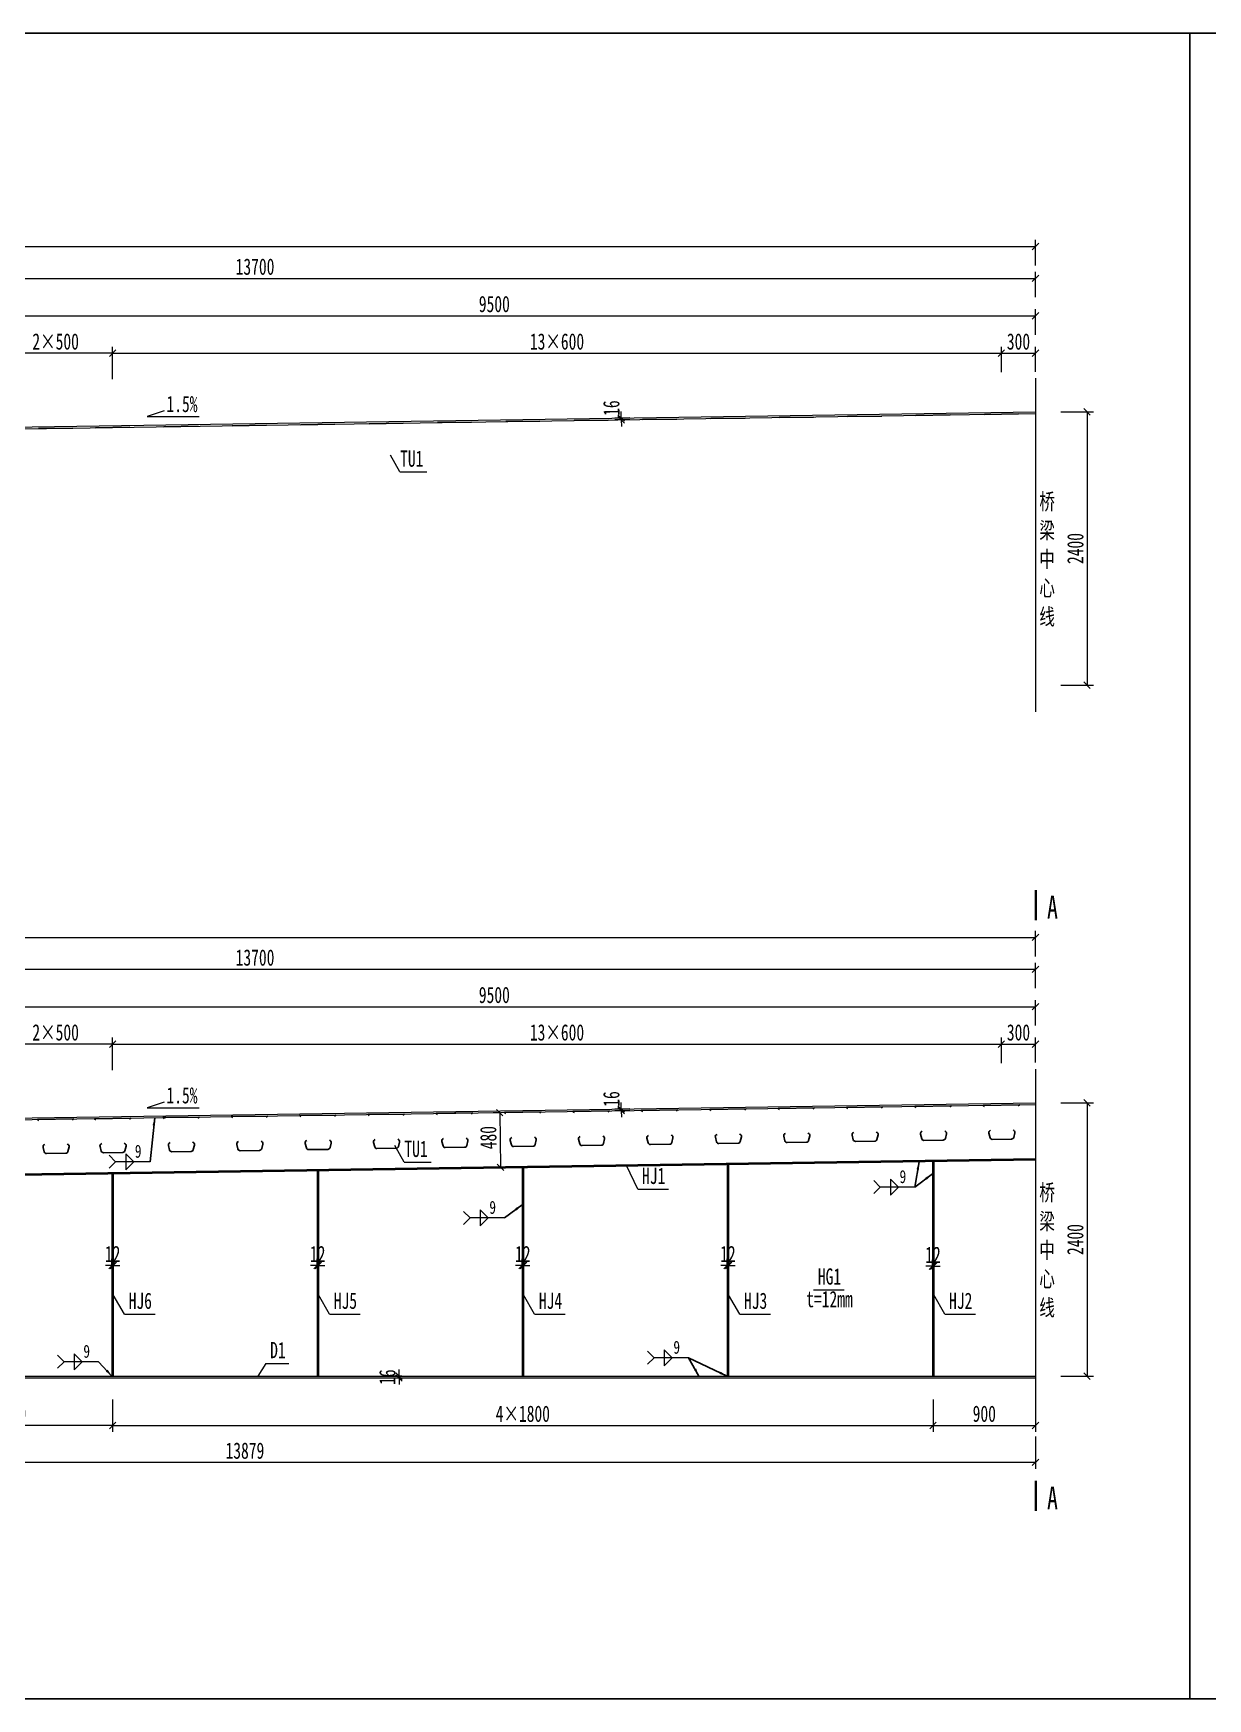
# Model space of a CAD drawing. Header units: millimetres. Extents: x 44597 to 300567, y -113054 to 73044.
# Drawn here: x 81417 to 91724, y -50931 to -36314 of the extents above; entities that cross this region are included whole.
import ezdxf
from ezdxf.enums import TextEntityAlignment as Align

# ---------------------------------------------------------------- set-up
doc = ezdxf.new("R2010")
doc.units = ezdxf.units.MM
doc.linetypes.add('CENTER2', pattern=[28.575, 19.05, -3.175, 3.175, -3.175])
doc.layers.get('Defpoints').update_dxf_attribs({"color": 8})
for name, color, linetype, lineweight in [('Dim', 4, 'Continuous', 15), ('中心线', 2, 'CENTER2', 15), ('文字', 7, 'Continuous', 15), ('粗线', 3, 'Continuous', 35), ('细实线', 4, 'Continuous', 15), ('钢板粗线', 1, 'Continuous', 25), ('钢板细线', 6, 'Continuous', 15)]:
    doc.layers.add(name, color=color, linetype=linetype, lineweight=lineweight)
doc.layers.add('Text', color=4, linetype='Continuous')
doc.styles.add('111', font='', dxfattribs={"width": 0.7})
doc.styles.add('BM_Dim', font='', dxfattribs={"width": 0.85})
doc.styles.add('SMEDI', font='', dxfattribs={"width": 0.75})
doc.styles.get("Standard").update_dxf_attribs({"font": ''})
doc.styles.get('111').set_extended_font_data('仿宋_GB2312')
doc.styles.get('BM_Dim').set_extended_font_data('仿宋_GB2312')
doc.styles.get('SMEDI').set_extended_font_data('仿宋_GB2312')
doc.styles.get('Standard').set_extended_font_data('仿宋_GB2312')
doc.dimstyles.new('200', dxfattribs={"dimscale": 0, "dimtxt": 2.5, "dimasz": 1, "dimexe": 1, "dimexo": 1, "dimgap": 0.6, "dimtad": 1, "dimdec": 0, "dimdsep": 46, "dimtxsty": '111', "dimblk": 'OBLIQUE', "dimcen": 0, "dimclrd": 4, "dimclre": 4, "dimclrt": 4, "dimadec": 1, "dimazin": 2, "dimtfac": 1, "dimtdec": 0, "dimtix": 1, "dimtmove": 2, "dimatfit": 3, "dimfxl": 4, "dimfxlon": 1, "dimtolj": 1, "dimlwd": -1, "dimlwe": -1, "dimarcsym": 0})
doc.dimstyles.new('MSteel_1.0_1.0', dxfattribs={"dimtxt": 3, "dimasz": 1.2, "dimexe": 1, "dimexo": 1, "dimgap": 1, "dimtad": 3, "dimtoh": 1, "dimdec": 0, "dimzin": 0, "dimdsep": 46, "dimtxsty": 'Standard', "dimblk": 'ARCHTICK', "dimcen": 0.09, "dimclrd": 3, "dimclre": 3, "dimadec": 0, "dimazin": 0, "dimtfac": 1, "dimtdec": 4, "dimtofl": 0, "dimtmove": 0, "dimatfit": 3, "dimfxl": 1, "dimtolj": 1, "dimtzin": 0, "dimarcsym": 0})

# ---------------------------------------------------------------- blocks, each defined once
blk = doc.blocks.new('U型肋1')
at = {"layer": 'Defpoints'}
blk.add_line((-160, 0), (160, 0), dxfattribs=at)
at = {"layer": '钢板粗线', "color": 6}
for p, q in [((148, -10), (160, 0)), ((-148, -10), (-160, 0))]:
    blk.add_line(p, q, dxfattribs=at)
blk.add_lwpolyline([(-99, -220, 0.414266), (-114, -245), (-104, -285, 0.348876), (-85, -300), (85, -300, 0.348876), (104, -285), (114, -245, 0.414091), (99, -220, 0.414091)], format="xyb", dxfattribs=at)
blk = doc.blocks.new('_Oblique')
at = {"color": 0, "linetype": 'ByBlock', "lineweight": -2}
blk.add_line((-0.5, -0.5), (0.5, 0.5), dxfattribs=at)
blk = doc.blocks.new('*D218')
at = {"layer": 'Defpoints', "color": 0, "transparency": 16777216}
for p in [(90213, -39636), (90213, -42036), (90665, -42036)]:
    blk.add_point(p, dxfattribs=at)
at = {"layer": '细实线', "color": 4, "transparency": 16777216}
for p, q in [((90436, -39636), (90722, -39636)), ((90665, -39636), (90665, -42036)), ((90436, -42036), (90722, -42036))]:
    blk.add_line(p, q, dxfattribs=at)
at = {"layer": '细实线', "color": 4, "transparency": 16777216, "xscale": 57.14285714285715, "yscale": 57.14285714285715, "zscale": 57.14285714285715}
for p, rotation in [((90665, -39636), 90), ((90665, -42036), 270)]:
    blk.add_blockref('_Oblique', p, dxfattribs=dict(at, rotation=rotation))
at = {"layer": '细实线', "color": 4, "transparency": 16777216, "insert": (90563, -40836), "char_height": 142.9, "attachment_point": 5, "rotation": 90, "style": '111'}
blk.add_mtext('\\A1;2400', dxfattribs=at)
blk = doc.blocks.new('U型肋2')
at = {"layer": 'Defpoints'}
blk.add_line((89517, -40635), (89817, -40635), dxfattribs=at)
blk = doc.blocks.new('*D219')
at = {"layer": 'Defpoints', "color": 0, "transparency": 16777216}
for p in [(90213, -44858), (90213, -45081), (80713, -45843)]:
    blk.add_point(p, dxfattribs=at)
at = {"layer": '细实线', "color": 4, "transparency": 16777216}
for p, q in [((80713, -45086), (80713, -44801)), ((80713, -44858), (90213, -44858)), ((90213, -45024), (90213, -44801))]:
    blk.add_line(p, q, dxfattribs=at)
at = {"layer": '细实线', "color": 4, "transparency": 16777216, "xscale": 57.14285714285715, "yscale": 57.14285714285715, "zscale": 57.14285714285715, "rotation": 180}
blk.add_blockref('_Oblique', (80713, -44858), dxfattribs=at)
at = {"layer": '细实线', "color": 4, "transparency": 16777216, "xscale": 57.14285714285715, "yscale": 57.14285714285715, "zscale": 57.14285714285715}
blk.add_blockref('_Oblique', (90213, -44858), dxfattribs=at)
at = {"layer": '细实线', "color": 4, "transparency": 16777216, "insert": (85463, -44755), "char_height": 142.9, "attachment_point": 5, "style": '111'}
blk.add_mtext('\\A1;9500', dxfattribs=at)
blk = doc.blocks.new('*D221')
at = {"layer": 'Defpoints', "color": 0, "transparency": 16777216}
for p in [(89913, -45186), (89913, -45410), (82113, -45838)]:
    blk.add_point(p, dxfattribs=at)
at = {"layer": '细实线', "color": 4, "transparency": 16777216}
for p, q in [((82113, -45415), (82113, -45129)), ((89913, -45353), (89913, -45129)), ((82113, -45186), (89913, -45186))]:
    blk.add_line(p, q, dxfattribs=at)
at = {"layer": '细实线', "color": 4, "transparency": 16777216, "xscale": 57.14285714285715, "yscale": 57.14285714285715, "zscale": 57.14285714285715, "rotation": 180}
blk.add_blockref('_Oblique', (82113, -45186), dxfattribs=at)
at = {"layer": '细实线', "color": 4, "transparency": 16777216, "xscale": 57.14285714285715, "yscale": 57.14285714285715, "zscale": 57.14285714285715}
blk.add_blockref('_Oblique', (89913, -45186), dxfattribs=at)
at = {"layer": '细实线', "color": 4, "transparency": 16777216, "insert": (86013, -45084), "char_height": 142.9, "attachment_point": 5, "style": '111'}
blk.add_mtext('\\A1;13×600', dxfattribs=at)
blk = doc.blocks.new('*D223')
at = {"layer": 'Defpoints', "color": 0, "transparency": 16777216}
for p in [(90213, -45186), (89913, -45410), (90213, -45406)]:
    blk.add_point(p, dxfattribs=at)
at = {"layer": '细实线', "color": 4, "transparency": 16777216}
for p, q in [((89913, -45353), (89913, -45129)), ((90213, -45348), (90213, -45129)), ((89913, -45186), (90213, -45186))]:
    blk.add_line(p, q, dxfattribs=at)
at = {"layer": '细实线', "color": 4, "transparency": 16777216, "xscale": 57.14285714285715, "yscale": 57.14285714285715, "zscale": 57.14285714285715, "rotation": 180}
blk.add_blockref('_Oblique', (89913, -45186), dxfattribs=at)
at = {"layer": '细实线', "color": 4, "transparency": 16777216, "xscale": 57.14285714285715, "yscale": 57.14285714285715, "zscale": 57.14285714285715}
blk.add_blockref('_Oblique', (90213, -45186), dxfattribs=at)
at = {"layer": '细实线', "color": 4, "transparency": 16777216, "insert": (90063, -45084), "char_height": 142.9, "attachment_point": 5, "style": '111'}
blk.add_mtext('\\A1;300', dxfattribs=at)
blk = doc.blocks.new('*D226')
at = {"layer": 'Defpoints', "color": 0, "transparency": 16777216}
for p in [(81113, -45186), (81113, -45515), (82113, -45500)]:
    blk.add_point(p, dxfattribs=at)
at = {"layer": '细实线', "color": 4, "transparency": 16777216}
for p, q in [((81113, -45415), (81113, -45129)), ((82113, -45415), (82113, -45129)), ((82113, -45186), (81113, -45186))]:
    blk.add_line(p, q, dxfattribs=at)
at = {"layer": '细实线', "color": 4, "transparency": 16777216, "xscale": 57.14285714285715, "yscale": 57.14285714285715, "zscale": 57.14285714285715, "rotation": 180}
blk.add_blockref('_Oblique', (81113, -45186), dxfattribs=at)
at = {"layer": '细实线', "color": 4, "transparency": 16777216, "xscale": 57.14285714285715, "yscale": 57.14285714285715, "zscale": 57.14285714285715}
blk.add_blockref('_Oblique', (82113, -45186), dxfattribs=at)
at = {"layer": '细实线', "color": 4, "transparency": 16777216, "insert": (81613, -45084), "char_height": 142.9, "attachment_point": 5, "style": '111'}
blk.add_mtext('\\A1;2×500', dxfattribs=at)
blk = doc.blocks.new('*D228')
at = {"layer": 'Defpoints', "color": 0, "transparency": 16777216}
for p in [(90213, -44529), (90213, -44753), (76513, -45577)]:
    blk.add_point(p, dxfattribs=at)
at = {"layer": '细实线', "color": 4, "transparency": 16777216}
for p, q in [((76513, -44758), (76513, -44472)), ((76513, -44529), (90213, -44529)), ((90213, -44696), (90213, -44472))]:
    blk.add_line(p, q, dxfattribs=at)
at = {"layer": '细实线', "color": 4, "transparency": 16777216, "xscale": 57.14285714285715, "yscale": 57.14285714285715, "zscale": 57.14285714285715, "rotation": 180}
blk.add_blockref('_Oblique', (76513, -44529), dxfattribs=at)
at = {"layer": '细实线', "color": 4, "transparency": 16777216, "xscale": 57.14285714285715, "yscale": 57.14285714285715, "zscale": 57.14285714285715}
blk.add_blockref('_Oblique', (90213, -44529), dxfattribs=at)
at = {"layer": '细实线', "color": 4, "transparency": 16777216, "insert": (83363, -44427), "char_height": 142.9, "attachment_point": 5, "style": '111'}
blk.add_mtext('\\A1;13700', dxfattribs=at)
blk = doc.blocks.new('*D231')
at = {"layer": 'Defpoints', "color": 0, "transparency": 16777216}
for p in [(90213, -44249), (70213, -44581), (90213, -44473)]:
    blk.add_point(p, dxfattribs=at)
at = {"layer": '细实线', "color": 4, "transparency": 16777216}
for p, q in [((70213, -44478), (70213, -44192)), ((70213, -44249), (90213, -44249)), ((90213, -44416), (90213, -44192))]:
    blk.add_line(p, q, dxfattribs=at)
at = {"layer": '细实线', "color": 4, "transparency": 16777216, "xscale": 57.14285714285715, "yscale": 57.14285714285715, "zscale": 57.14285714285715, "rotation": 180}
blk.add_blockref('_Oblique', (70213, -44249), dxfattribs=at)
at = {"layer": '细实线', "color": 4, "transparency": 16777216, "xscale": 57.14285714285715, "yscale": 57.14285714285715, "zscale": 57.14285714285715}
blk.add_blockref('_Oblique', (90213, -44249), dxfattribs=at)
at = {"layer": '细实线', "color": 4, "transparency": 16777216, "insert": (80213, -44133), "char_height": 142.86, "attachment_point": 5, "style": '111'}
blk.add_mtext('\\A1;40000/2', dxfattribs=at)
blk = doc.blocks.new('*D232')
at = {"layer": 'Defpoints', "color": 0, "transparency": 16777216}
for p in [(90213, -45701), (90213, -48101), (90665, -48101)]:
    blk.add_point(p, dxfattribs=at)
at = {"layer": '细实线', "color": 4, "transparency": 16777216}
for p, q in [((90436, -45701), (90722, -45701)), ((90665, -45701), (90665, -48101)), ((90436, -48101), (90722, -48101))]:
    blk.add_line(p, q, dxfattribs=at)
at = {"layer": '细实线', "color": 4, "transparency": 16777216, "xscale": 57.14285714285715, "yscale": 57.14285714285715, "zscale": 57.14285714285715}
for p, rotation in [((90665, -45701), 90), ((90665, -48101), 270)]:
    blk.add_blockref('_Oblique', p, dxfattribs=dict(at, rotation=rotation))
at = {"layer": '细实线', "color": 4, "transparency": 16777216, "insert": (90562, -46901), "char_height": 142.9, "attachment_point": 5, "rotation": 90, "style": '111'}
blk.add_mtext('\\A1;2400', dxfattribs=at)
blk = doc.blocks.new('*D238')
at = {"layer": 'Defpoints', "color": 0, "transparency": 16777216}
for p in [(90213, -38794), (90213, -39017), (80713, -39779)]:
    blk.add_point(p, dxfattribs=at)
at = {"layer": '细实线', "color": 4, "transparency": 16777216}
for p, q in [((80713, -39022), (80713, -38736)), ((80713, -38794), (90213, -38794)), ((90213, -38960), (90213, -38736))]:
    blk.add_line(p, q, dxfattribs=at)
at = {"layer": '细实线', "color": 4, "transparency": 16777216, "xscale": 57.14285714285715, "yscale": 57.14285714285715, "zscale": 57.14285714285715, "rotation": 180}
blk.add_blockref('_Oblique', (80713, -38794), dxfattribs=at)
at = {"layer": '细实线', "color": 4, "transparency": 16777216, "xscale": 57.14285714285715, "yscale": 57.14285714285715, "zscale": 57.14285714285715}
blk.add_blockref('_Oblique', (90213, -38794), dxfattribs=at)
at = {"layer": '细实线', "color": 4, "transparency": 16777216, "insert": (85463, -38691), "char_height": 142.9, "attachment_point": 5, "style": '111'}
blk.add_mtext('\\A1;9500', dxfattribs=at)
blk = doc.blocks.new('*D240')
at = {"layer": 'Defpoints', "color": 0, "transparency": 16777216}
for p in [(89913, -39122), (89913, -39346), (82113, -39774)]:
    blk.add_point(p, dxfattribs=at)
at = {"layer": '细实线', "color": 4, "transparency": 16777216}
for p, q in [((82113, -39351), (82113, -39065)), ((82113, -39122), (89913, -39122)), ((89913, -39289), (89913, -39065))]:
    blk.add_line(p, q, dxfattribs=at)
at = {"layer": '细实线', "color": 4, "transparency": 16777216, "xscale": 57.14285714285715, "yscale": 57.14285714285715, "zscale": 57.14285714285715, "rotation": 180}
blk.add_blockref('_Oblique', (82113, -39122), dxfattribs=at)
at = {"layer": '细实线', "color": 4, "transparency": 16777216, "xscale": 57.14285714285715, "yscale": 57.14285714285715, "zscale": 57.14285714285715}
blk.add_blockref('_Oblique', (89913, -39122), dxfattribs=at)
at = {"layer": '细实线', "color": 4, "transparency": 16777216, "insert": (86013, -39020), "char_height": 142.9, "attachment_point": 5, "style": '111'}
blk.add_mtext('\\A1;13×600', dxfattribs=at)
blk = doc.blocks.new('*D242')
at = {"layer": 'Defpoints', "color": 0, "transparency": 16777216}
for p in [(90213, -39122), (89913, -39346), (90213, -39341)]:
    blk.add_point(p, dxfattribs=at)
at = {"layer": '细实线', "color": 4, "transparency": 16777216}
for p, q in [((89913, -39289), (89913, -39065)), ((89913, -39122), (90213, -39122)), ((90213, -39284), (90213, -39065))]:
    blk.add_line(p, q, dxfattribs=at)
at = {"layer": '细实线', "color": 4, "transparency": 16777216, "xscale": 57.14285714285715, "yscale": 57.14285714285715, "zscale": 57.14285714285715, "rotation": 180}
blk.add_blockref('_Oblique', (89913, -39122), dxfattribs=at)
at = {"layer": '细实线', "color": 4, "transparency": 16777216, "xscale": 57.14285714285715, "yscale": 57.14285714285715, "zscale": 57.14285714285715}
blk.add_blockref('_Oblique', (90213, -39122), dxfattribs=at)
at = {"layer": '细实线', "color": 4, "transparency": 16777216, "insert": (90063, -39020), "char_height": 142.9, "attachment_point": 5, "style": '111'}
blk.add_mtext('\\A1;300', dxfattribs=at)
blk = doc.blocks.new('*D248')
at = {"layer": 'Defpoints', "color": 0, "transparency": 16777216}
for p in [(81113, -39122), (81113, -39451), (82113, -39436)]:
    blk.add_point(p, dxfattribs=at)
at = {"layer": '细实线', "color": 4, "transparency": 16777216}
for p, q in [((81113, -39351), (81113, -39065)), ((82113, -39122), (81113, -39122)), ((82113, -39351), (82113, -39065))]:
    blk.add_line(p, q, dxfattribs=at)
at = {"layer": '细实线', "color": 4, "transparency": 16777216, "xscale": 57.14285714285715, "yscale": 57.14285714285715, "zscale": 57.14285714285715, "rotation": 180}
blk.add_blockref('_Oblique', (81113, -39122), dxfattribs=at)
at = {"layer": '细实线', "color": 4, "transparency": 16777216, "xscale": 57.14285714285715, "yscale": 57.14285714285715, "zscale": 57.14285714285715}
blk.add_blockref('_Oblique', (82113, -39122), dxfattribs=at)
at = {"layer": '细实线', "color": 4, "transparency": 16777216, "insert": (81613, -39020), "char_height": 142.9, "attachment_point": 5, "style": '111'}
blk.add_mtext('\\A1;2×500', dxfattribs=at)
blk = doc.blocks.new('*D234')
at = {"layer": 'Defpoints', "color": 0, "transparency": 16777216}
for p in [(90213, -38465), (90213, -38689), (76513, -39513)]:
    blk.add_point(p, dxfattribs=at)
at = {"layer": '细实线', "color": 4, "transparency": 16777216}
for p, q in [((76513, -38693), (76513, -38408)), ((90213, -38631), (90213, -38408)), ((76513, -38465), (90213, -38465))]:
    blk.add_line(p, q, dxfattribs=at)
at = {"layer": '细实线', "color": 4, "transparency": 16777216, "xscale": 57.14285714285715, "yscale": 57.14285714285715, "zscale": 57.14285714285715, "rotation": 180}
blk.add_blockref('_Oblique', (76513, -38465), dxfattribs=at)
at = {"layer": '细实线', "color": 4, "transparency": 16777216, "xscale": 57.14285714285715, "yscale": 57.14285714285715, "zscale": 57.14285714285715}
blk.add_blockref('_Oblique', (90213, -38465), dxfattribs=at)
at = {"layer": '细实线', "color": 4, "transparency": 16777216, "insert": (83363, -38363), "char_height": 142.9, "attachment_point": 5, "style": '111'}
blk.add_mtext('\\A1;13700', dxfattribs=at)
blk = doc.blocks.new('*D237')
at = {"layer": 'Defpoints', "color": 0, "transparency": 16777216}
for p in [(90213, -38185), (90213, -38409), (70213, -38517)]:
    blk.add_point(p, dxfattribs=at)
at = {"layer": '细实线', "color": 4, "transparency": 16777216}
for p, q in [((70213, -38414), (70213, -38128)), ((90213, -38352), (90213, -38128)), ((70213, -38185), (90213, -38185))]:
    blk.add_line(p, q, dxfattribs=at)
at = {"layer": '细实线', "color": 4, "transparency": 16777216, "xscale": 57.14285714285715, "yscale": 57.14285714285715, "zscale": 57.14285714285715, "rotation": 180}
blk.add_blockref('_Oblique', (70213, -38185), dxfattribs=at)
at = {"layer": '细实线', "color": 4, "transparency": 16777216, "xscale": 57.14285714285715, "yscale": 57.14285714285715, "zscale": 57.14285714285715}
blk.add_blockref('_Oblique', (90213, -38185), dxfattribs=at)
at = {"layer": '细实线', "color": 4, "transparency": 16777216, "insert": (80213, -38069), "char_height": 142.86, "attachment_point": 5, "style": '111'}
blk.add_mtext('\\A1;40000/2', dxfattribs=at)
blk = doc.blocks.new('*D278')
at = {"layer": 'Defpoints', "color": 0, "transparency": 16777216}
for p in [(84627, -48117), (84708, -48101), (84708, -48117)]:
    blk.add_point(p, dxfattribs=at)
at = {"layer": '细实线', "color": 4, "transparency": 16777216}
for p, q in [((84627, -48101), (84627, -48043)), ((84651, -48101), (84570, -48101)), ((84651, -48117), (84570, -48117)), ((84627, -48101), (84627, -48117)), ((84627, -48117), (84627, -48174))]:
    blk.add_line(p, q, dxfattribs=at)
at = {"layer": '细实线', "color": 4, "transparency": 16777216, "xscale": 57.14285714285715, "yscale": 57.14285714285715, "zscale": 57.14285714285715}
for p, rotation in [((84627, -48101), 270), ((84627, -48117), 90)]:
    blk.add_blockref('_Oblique', p, dxfattribs=dict(at, rotation=rotation))
at = {"layer": '细实线', "color": 4, "transparency": 16777216, "insert": (84525, -48109), "char_height": 142.9, "attachment_point": 5, "rotation": 90, "style": '111'}
blk.add_mtext('\\A1;16', dxfattribs=at)
blk = doc.blocks.new('*D279')
at = {"layer": 'Defpoints', "color": 0, "transparency": 16777216}
for p in [(82107, -47146), (82119, -47129), (82119, -47146)]:
    blk.add_point(p, dxfattribs=at)
at = {"layer": '细实线', "color": 4, "transparency": 16777216}
for p, q in [((82107, -47129), (82050, -47129)), ((82107, -47129), (82107, -47072)), ((82107, -47129), (82119, -47129)), ((82119, -47129), (82119, -47072)), ((82119, -47129), (82176, -47129))]:
    blk.add_line(p, q, dxfattribs=at)
at = {"layer": '细实线', "color": 4, "transparency": 16777216, "xscale": 57.14285714285715, "yscale": 57.14285714285715, "zscale": 57.14285714285715}
blk.add_blockref('_Oblique', (82107, -47129), dxfattribs=at)
at = {"layer": '细实线', "color": 4, "transparency": 16777216, "xscale": 57.14285714285715, "yscale": 57.14285714285715, "zscale": 57.14285714285715, "rotation": 180}
blk.add_blockref('_Oblique', (82119, -47129), dxfattribs=at)
at = {"layer": '细实线', "color": 4, "transparency": 16777216, "insert": (82113, -47028), "char_height": 142.9, "attachment_point": 5, "style": '111'}
blk.add_mtext('\\A1;12', dxfattribs=at)
blk = doc.blocks.new('*D280')
at = {"layer": 'Defpoints', "color": 0, "transparency": 16777216}
for p in [(83907, -47146), (83919, -47129), (83919, -47146)]:
    blk.add_point(p, dxfattribs=at)
at = {"layer": '细实线', "color": 4, "transparency": 16777216}
for p, q in [((83907, -47129), (83850, -47129)), ((83907, -47129), (83907, -47072)), ((83907, -47129), (83919, -47129)), ((83919, -47129), (83919, -47072)), ((83919, -47129), (83976, -47129))]:
    blk.add_line(p, q, dxfattribs=at)
at = {"layer": '细实线', "color": 4, "transparency": 16777216, "xscale": 57.14285714285715, "yscale": 57.14285714285715, "zscale": 57.14285714285715}
blk.add_blockref('_Oblique', (83907, -47129), dxfattribs=at)
at = {"layer": '细实线', "color": 4, "transparency": 16777216, "xscale": 57.14285714285715, "yscale": 57.14285714285715, "zscale": 57.14285714285715, "rotation": 180}
blk.add_blockref('_Oblique', (83919, -47129), dxfattribs=at)
at = {"layer": '细实线', "color": 4, "transparency": 16777216, "insert": (83913, -47028), "char_height": 142.9, "attachment_point": 5, "style": '111'}
blk.add_mtext('\\A1;12', dxfattribs=at)
blk = doc.blocks.new('*D281')
at = {"layer": 'Defpoints', "color": 0, "transparency": 16777216}
for p in [(85707, -47146), (85719, -47129), (85719, -47146)]:
    blk.add_point(p, dxfattribs=at)
at = {"layer": '细实线', "color": 4, "transparency": 16777216}
for p, q in [((85707, -47129), (85650, -47129)), ((85707, -47129), (85707, -47072)), ((85707, -47129), (85719, -47129)), ((85719, -47129), (85719, -47072)), ((85719, -47129), (85776, -47129))]:
    blk.add_line(p, q, dxfattribs=at)
at = {"layer": '细实线', "color": 4, "transparency": 16777216, "xscale": 57.14285714285715, "yscale": 57.14285714285715, "zscale": 57.14285714285715}
blk.add_blockref('_Oblique', (85707, -47129), dxfattribs=at)
at = {"layer": '细实线', "color": 4, "transparency": 16777216, "xscale": 57.14285714285715, "yscale": 57.14285714285715, "zscale": 57.14285714285715, "rotation": 180}
blk.add_blockref('_Oblique', (85719, -47129), dxfattribs=at)
at = {"layer": '细实线', "color": 4, "transparency": 16777216, "insert": (85713, -47028), "char_height": 142.9, "attachment_point": 5, "style": '111'}
blk.add_mtext('\\A1;12', dxfattribs=at)
blk = doc.blocks.new('*D282')
at = {"layer": 'Defpoints', "color": 0, "transparency": 16777216}
for p in [(87507, -47146), (87519, -47129), (87519, -47146)]:
    blk.add_point(p, dxfattribs=at)
at = {"layer": '细实线', "color": 4, "transparency": 16777216}
for p, q in [((87507, -47129), (87450, -47129)), ((87507, -47129), (87507, -47072)), ((87507, -47129), (87519, -47129)), ((87519, -47129), (87519, -47072)), ((87519, -47129), (87576, -47129))]:
    blk.add_line(p, q, dxfattribs=at)
at = {"layer": '细实线', "color": 4, "transparency": 16777216, "xscale": 57.14285714285715, "yscale": 57.14285714285715, "zscale": 57.14285714285715}
blk.add_blockref('_Oblique', (87507, -47129), dxfattribs=at)
at = {"layer": '细实线', "color": 4, "transparency": 16777216, "xscale": 57.14285714285715, "yscale": 57.14285714285715, "zscale": 57.14285714285715, "rotation": 180}
blk.add_blockref('_Oblique', (87519, -47129), dxfattribs=at)
at = {"layer": '细实线', "color": 4, "transparency": 16777216, "insert": (87513, -47028), "char_height": 142.9, "attachment_point": 5, "style": '111'}
blk.add_mtext('\\A1;12', dxfattribs=at)
blk = doc.blocks.new('*D284')
at = {"layer": 'Defpoints', "color": 0, "transparency": 16777216}
for p in [(89313, -48164), (90213, -48164), (90213, -48533)]:
    blk.add_point(p, dxfattribs=at)
at = {"layer": '细实线', "color": 4, "transparency": 16777216}
for p, q in [((89313, -48304), (89313, -48590)), ((90213, -48304), (90213, -48590)), ((89313, -48533), (90213, -48533))]:
    blk.add_line(p, q, dxfattribs=at)
at = {"layer": '细实线', "color": 4, "transparency": 16777216, "xscale": 57.14285714285715, "yscale": 57.14285714285715, "zscale": 57.14285714285715, "rotation": 180}
blk.add_blockref('_Oblique', (89313, -48533), dxfattribs=at)
at = {"layer": '细实线', "color": 4, "transparency": 16777216, "xscale": 57.14285714285715, "yscale": 57.14285714285715, "zscale": 57.14285714285715}
blk.add_blockref('_Oblique', (90213, -48533), dxfattribs=at)
at = {"layer": '细实线', "color": 4, "transparency": 16777216, "insert": (89763, -48431), "char_height": 142.9, "attachment_point": 5, "style": '111'}
blk.add_mtext('\\A1;900', dxfattribs=at)
blk = doc.blocks.new('*D285')
at = {"layer": 'Defpoints', "color": 0, "transparency": 16777216}
for p in [(82113, -48101), (89313, -48164), (89313, -48533)]:
    blk.add_point(p, dxfattribs=at)
at = {"layer": '细实线', "color": 4, "transparency": 16777216}
for p, q in [((82113, -48304), (82113, -48590)), ((89313, -48304), (89313, -48590)), ((82113, -48533), (89313, -48533))]:
    blk.add_line(p, q, dxfattribs=at)
at = {"layer": '细实线', "color": 4, "transparency": 16777216, "xscale": 57.14285714285715, "yscale": 57.14285714285715, "zscale": 57.14285714285715, "rotation": 180}
blk.add_blockref('_Oblique', (82113, -48533), dxfattribs=at)
at = {"layer": '细实线', "color": 4, "transparency": 16777216, "xscale": 57.14285714285715, "yscale": 57.14285714285715, "zscale": 57.14285714285715}
blk.add_blockref('_Oblique', (89313, -48533), dxfattribs=at)
at = {"layer": '细实线', "color": 4, "transparency": 16777216, "insert": (85713, -48431), "char_height": 142.9, "attachment_point": 5, "style": '111'}
blk.add_mtext('\\A1;4×1800', dxfattribs=at)
blk = doc.blocks.new('*D286')
at = {"layer": 'Defpoints', "color": 0, "transparency": 16777216}
for p in [(80324, -48121), (82113, -48101), (80324, -48533)]:
    blk.add_point(p, dxfattribs=at)
at = {"layer": '细实线', "color": 4, "transparency": 16777216}
for p, q in [((80324, -48304), (80324, -48590)), ((82113, -48304), (82113, -48590)), ((82113, -48533), (80324, -48533))]:
    blk.add_line(p, q, dxfattribs=at)
at = {"layer": '细实线', "color": 4, "transparency": 16777216, "xscale": 57.14285714285715, "yscale": 57.14285714285715, "zscale": 57.14285714285715, "rotation": 180}
blk.add_blockref('_Oblique', (80324, -48533), dxfattribs=at)
at = {"layer": '细实线', "color": 4, "transparency": 16777216, "xscale": 57.14285714285715, "yscale": 57.14285714285715, "zscale": 57.14285714285715}
blk.add_blockref('_Oblique', (82113, -48533), dxfattribs=at)
at = {"layer": '细实线', "color": 4, "transparency": 16777216, "insert": (81219, -48431), "char_height": 142.9, "attachment_point": 5, "style": '111'}
blk.add_mtext('\\A1;1789', dxfattribs=at)
blk = doc.blocks.new('*D292')
at = {"layer": 'Defpoints', "color": 0, "transparency": 16777216}
for p in [(76334, -48117), (90213, -48316), (76334, -48857)]:
    blk.add_point(p, dxfattribs=at)
at = {"layer": '细实线', "color": 4, "transparency": 16777216}
for p, q in [((76334, -48629), (76334, -48915)), ((90213, -48629), (90213, -48915)), ((90213, -48857), (76334, -48857))]:
    blk.add_line(p, q, dxfattribs=at)
at = {"layer": '细实线', "color": 4, "transparency": 16777216, "xscale": 57.14285714285715, "yscale": 57.14285714285715, "zscale": 57.14285714285715, "rotation": 180}
blk.add_blockref('_Oblique', (76334, -48857), dxfattribs=at)
at = {"layer": '细实线', "color": 4, "transparency": 16777216, "xscale": 57.14285714285715, "yscale": 57.14285714285715, "zscale": 57.14285714285715}
blk.add_blockref('_Oblique', (90213, -48857), dxfattribs=at)
at = {"layer": '细实线', "color": 4, "transparency": 16777216, "insert": (83274, -48755), "char_height": 142.9, "attachment_point": 5, "style": '111'}
blk.add_mtext('\\A1;13879', dxfattribs=at)
blk = doc.blocks.new('_ArchTick')
at = {"color": 0, "linetype": 'ByBlock', "const_width": 0.15}
blk.add_lwpolyline([(-0.5, -0.5), (0.5, 0.5)], dxfattribs=at)
blk = doc.blocks.new('角焊缝1')
at = {"layer": 'Dim'}
blk.add_line((-3101.17, 370.22), (-3106.48, 370.22), dxfattribs=at)
blk.add_lwpolyline([(-3107.48, 369.22), (-3106.48, 370.22), (-3107.48, 371.22)], dxfattribs=at)
blk.add_lwpolyline([(-3104.91, 371.45), (-3104.91, 368.99), (-3103.68, 370.22)], close=True, dxfattribs=at)
blk = doc.blocks.new('*D308')
at = {"layer": 'Defpoints', "color": 0, "transparency": 16777216}
for p in [(85556, -45786), (85517, -46267), (85563, -46266)]:
    blk.add_point(p, dxfattribs=at)
at = {"layer": '细实线', "color": 4, "transparency": 16777216}
for p, q in [((85510, -45787), (85453, -45788)), ((85510, -45787), (85517, -46267)), ((85517, -46267), (85460, -46268))]:
    blk.add_line(p, q, dxfattribs=at)
at = {"layer": '细实线', "color": 4, "transparency": 16777216, "xscale": 57.14285714285715, "yscale": 57.14285714285715, "zscale": 57.14285714285715}
for p, rotation in [((85510, -45787), 90.85937224365443), ((85517, -46267), 270.8593722436544)]:
    blk.add_blockref('_Oblique', p, dxfattribs=dict(at, rotation=rotation))
at = {"layer": '细实线', "color": 4, "transparency": 16777216, "insert": (85411, -46007), "char_height": 142.9, "attachment_point": 5, "rotation": 90.8594, "style": '111'}
blk.add_mtext('\\A1;480', dxfattribs=at)
blk = doc.blocks.new('*D309')
at = {"layer": 'Defpoints', "color": 0, "transparency": 16777216}
for p in [(89307, -47152), (89319, -47135), (89319, -47152)]:
    blk.add_point(p, dxfattribs=at)
at = {"layer": '细实线', "color": 4, "transparency": 16777216}
for p, q in [((89307, -47135), (89250, -47135)), ((89307, -47135), (89307, -47078)), ((89307, -47135), (89319, -47135)), ((89319, -47135), (89319, -47078)), ((89319, -47135), (89376, -47135))]:
    blk.add_line(p, q, dxfattribs=at)
at = {"layer": '细实线', "color": 4, "transparency": 16777216, "xscale": 57.14285714285715, "yscale": 57.14285714285715, "zscale": 57.14285714285715}
blk.add_blockref('_Oblique', (89307, -47135), dxfattribs=at)
at = {"layer": '细实线', "color": 4, "transparency": 16777216, "xscale": 57.14285714285715, "yscale": 57.14285714285715, "zscale": 57.14285714285715, "rotation": 180}
blk.add_blockref('_Oblique', (89319, -47135), dxfattribs=at)
at = {"layer": '细实线', "color": 4, "transparency": 16777216, "insert": (89313, -47035), "char_height": 142.9, "attachment_point": 5, "style": '111'}
blk.add_mtext('\\A1;12', dxfattribs=at)
blk = doc.blocks.new('*D500')
at = {"layer": 'Defpoints', "color": 0, "transparency": 16777216}
for p in [(86577, -39707), (86708, -39689), (86709, -39705)]:
    blk.add_point(p, dxfattribs=at)
at = {"layer": '细实线', "color": 4, "transparency": 16777216}
for p, q in [((86651, -39690), (86520, -39692)), ((86651, -39706), (86520, -39708)), ((86577, -39691), (86576, -39634)), ((86577, -39691), (86577, -39707)), ((86577, -39707), (86578, -39764))]:
    blk.add_line(p, q, dxfattribs=at)
at = {"layer": '细实线', "color": 4, "transparency": 16777216, "xscale": 57.14285714285715, "yscale": 57.14285714285715, "zscale": 57.14285714285715}
for p, rotation in [((86577, -39691), 270.8593722436533), ((86577, -39707), 90.85937224365327)]:
    blk.add_blockref('_Oblique', p, dxfattribs=dict(at, rotation=rotation))
at = {"layer": '细实线', "color": 4, "transparency": 16777216, "insert": (86491, -39604), "char_height": 142.9, "attachment_point": 5, "rotation": 90.8594, "style": '111'}
blk.add_mtext('\\A1;16', dxfattribs=at)
blk = doc.blocks.new('*D503')
at = {"layer": 'Defpoints', "color": 0, "transparency": 16777216}
for p in [(86577, -45771), (86708, -45753), (86709, -45769)]:
    blk.add_point(p, dxfattribs=at)
at = {"layer": '细实线', "color": 4, "transparency": 16777216}
for p, q in [((86577, -45755), (86576, -45698)), ((86651, -45754), (86520, -45756)), ((86651, -45770), (86520, -45772)), ((86577, -45755), (86577, -45771)), ((86577, -45771), (86578, -45828))]:
    blk.add_line(p, q, dxfattribs=at)
at = {"layer": '细实线', "color": 4, "transparency": 16777216, "xscale": 57.14285714285715, "yscale": 57.14285714285715, "zscale": 57.14285714285715}
for p, rotation in [((86577, -45755), 270.8593722436533), ((86577, -45771), 90.85937224365327)]:
    blk.add_blockref('_Oblique', p, dxfattribs=dict(at, rotation=rotation))
at = {"layer": '细实线', "color": 4, "transparency": 16777216, "insert": (86491, -45668), "char_height": 142.9, "attachment_point": 5, "rotation": 90.8594, "style": '111'}
blk.add_mtext('\\A1;16', dxfattribs=at)

msp = doc.modelspace()

# ---------------------------------------------------------------- linework, layer by layer
at = {"layer": 'Defpoints'}
msp.add_line((80623.6, -46340.4), (90212.9, -46196.6), dxfattribs=at)
for points in [[(69566.6, -36314.1), (91566.6, -36314.1), (91566.6, -50931.3), (69566.6, -50931.3)], [(91566.6, -36314.1), (113566.6, -36314.1), (113566.6, -50931.3), (91566.6, -50931.3)]]:
    msp.add_lwpolyline(points, close=True, dxfattribs=at)
at = {"layer": '中心线', "ltscale": 0.3}
for p, q in [((90213.1, -39341.4), (90213.1, -42270.9)), ((90212.9, -45405.5), (90212.9, -48335))]:
    msp.add_line(p, q, dxfattribs=at)
at = {"layer": '粗线'}
for p, q in [((90214.7, -44098.4), (90214.7, -43835.1)), ((90214.7, -49283.8), (90214.7, -49020.5))]:
    msp.add_line(p, q, dxfattribs=at)
at = {"layer": '细实线'}
for p, q in [((82564.5, -39628.1), (82417.2, -39677.9)), ((82417.2, -39677.9), (82871.9, -39677.9)), ((84633.2, -40164.1), (84552.7, -40017.4)), ((84633.2, -40164.1), (84871.1, -40164.1)), ((82564.2, -45695.8), (82416.9, -45745.6)), ((82416.9, -45745.6), (82871.7, -45745.6)), ((84670.6, -46222.4), (84590.1, -46075.7)), ((84670.6, -46222.4), (84908.5, -46222.4)), ((86721.5, -46459.3), (86623.1, -46250.4)), ((86721.5, -46459.3), (86990.2, -46459.3)), ((88264.8, -47343), (88533.6, -47343)), ((82216.5, -47555.8), (82118.8, -47385.6)), ((84016.5, -47555.8), (83918.8, -47385.6)), ((85816.5, -47555.8), (85718.8, -47385.6)), ((87616.5, -47555.8), (87518.8, -47385.6)), ((89416.5, -47555.8), (89318.8, -47385.6)), ((82216.5, -47555.8), (82485.3, -47555.8)), ((84016.5, -47555.8), (84285.3, -47555.8)), ((85816.5, -47555.8), (86085.3, -47555.8)), ((87616.5, -47555.8), (87885.3, -47555.8)), ((89416.5, -47555.8), (89685.3, -47555.8)), ((83458.9, -47988.7), (83387.1, -48100.5)), ((83458.9, -47988.7), (83658.5, -47988.7))]:
    msp.add_line(p, q, dxfattribs=at)
at = {"layer": '钢板细线'}
for p, q in [((80622.4, -46346.4), (90213.1, -46202.6)), ((80624.8, -46334.4), (90213.1, -46190.6)), ((82107.1, -46324.2), (82107.1, -48100.5)), ((82119.1, -46324), (82119.1, -48100.5)), ((83907.1, -46297.2), (83907.1, -48100.5)), ((83919.1, -46297), (83919.1, -48100.5)), ((85707.1, -46270.2), (85707.1, -48100.5)), ((85719.1, -46270), (85719.1, -48100.5)), ((87507.1, -46243.2), (87507.1, -48100.5)), ((87519.1, -46243), (87519.1, -48100.5)), ((89307.1, -46216.2), (89307.1, -48100.5)), ((89319.1, -46216), (89319.1, -48100.5)), ((80324.3, -48100.5), (90213.1, -48100.5)), ((80324.3, -48116.5), (90213.1, -48116.5))]:
    msp.add_line(p, q, dxfattribs=at)
at = {"layer": '钢板细线', "elevation": 0}
for points in [[(70213.4, -39778.9), (76513.4, -39842), (90213.1, -39636.5)], [(70213.4, -39794.9), (76513.4, -39858), (90213.4, -39652.5)], [(70213.2, -45842.9), (76513.2, -45906), (90212.9, -45700.5)], [(70213.2, -45858.9), (76513.2, -45922), (90213.2, -45716.5)]]:
    msp.add_lwpolyline(points, dxfattribs=at)

# ---------------------------------------------------------------- block references
at = {"layer": '细实线', "color": 8, "xscale": 57.1428571428572, "yscale": 57.1428571428572, "zscale": 57.1428571428572}
for p in [(259651.6, -67373.6), (266363, -67596.4), (262763, -67866.4), (259200, -69129.8), (264378, -69094.1)]:
    msp.add_blockref('角焊缝1', p, dxfattribs=at)
at = {"layer": '钢板细线'}
for name, p, rotation in [('U型肋2', (-6952.9, -470.7), 0.8593722436446946), ('U型肋2', (-6352.9, -461.7), 0.8593722436446946), ('U型肋2', (-5752.9, -452.7), 0.8593722436446946), ('U型肋2', (-5152.9, -443.7), 0.8593722436446946), ('U型肋2', (-4552.9, -434.7), 0.8593722436446946), ('U型肋2', (-3952.9, -425.7), 0.8593722436446946), ('U型肋2', (-3352.9, -416.7), 0.8593722436446946), ('U型肋2', (-2752.9, -407.7), 0.8593722436446946), ('U型肋2', (-2152.9, -398.7), 0.8593722436446946), ('U型肋2', (-1552.9, -389.7), 0.8593722436446946), ('U型肋2', (-952.9, -380.7), 0.8593722436446946), ('U型肋2', (-352.9, -371.7), 0.8593722436446946), ('U型肋2', (-8652.8, -496.2), 0.8593722436446946), ('U型肋2', (-8152.9, -488.7), 0.8593722436446946), ('U型肋2', (-8152.8, -488.7), 0.8593722436446946), ('U型肋2', (-7552.9, -479.7), 0.8593722436446946), ('U型肋2', (-7552.8, -479.7), 0.8593722436446946), ('U型肋1', (88113.1, -45748), 0.8593722436391068), ('U型肋1', (88713.1, -45739), 0.8593722436391068), ('U型肋1', (89313.1, -45730), 0.8593722436391068), ('U型肋1', (89913.1, -45721), 0.8593722436391068), ('U型肋1', (81613.1, -45845.5), 0.8593722436391068), ('U型肋1', (82113.1, -45838), 0.8593722436391068), ('U型肋1', (82713.1, -45829), 0.8593722436391068), ('U型肋1', (83313.1, -45820), 0.8593722436391068), ('U型肋1', (83913.1, -45811), 0.8593722436391068), ('U型肋1', (84513.1, -45802), 0.8593722436391068), ('U型肋1', (85113.1, -45793), 0.8593722436391068), ('U型肋1', (85713.1, -45784), 0.8593722436391068), ('U型肋1', (86313.1, -45775), 0.8593722436391068), ('U型肋1', (86913.1, -45766), 0.8593722436391068), ('U型肋1', (87513.1, -45757), 0.8593722436391068)]:
    msp.add_blockref(name, p, dxfattribs=dict(at, rotation=rotation))

# ---------------------------------------------------------------- texts
at = {"layer": 'Text', "style": 'SMEDI', "width": 0.75}
for p in [(82308, -46126), (89019.4, -46348.8), (85419.4, -46618.8), (87034.5, -47846.5), (81856.4, -47882.2)]:
    msp.add_text('9', height=114.3, dxfattribs=at).set_placement(p, align=Align.MIDDLE_LEFT)
at = {"layer": '文字', "style": 'BM_Dim', "width": 0.7}
for s, height, p in [('1.5%', 142.86, (82721.9, -39681.4)), ('TU1', 142.86, (84738.1, -40161)), ('桥', 142.9, (90314.3, -40538.7)), ('梁', 142.9, (90314.3, -40791.3)), ('中', 142.9, (90314.3, -41043.9)), ('心', 142.9, (90314.3, -41296.4)), ('线', 142.9, (90314.3, -41549)), ('1.5%', 142.86, (82721.7, -45749.1)), ('TU1', 142.86, (84775.5, -46219.4)), ('HJ1', 142.86, (86861, -46456.3)), ('桥', 142.9, (90314, -46602.8)), ('梁', 142.9, (90314, -46855.3)), ('中', 142.9, (90314, -47107.9)), ('HG1', 142.86, (88404.3, -47339.9)), ('心', 142.9, (90314, -47360.5)), ('t=12mm', 142.86, (88404.3, -47538.3)), ('HJ6', 142.86, (82356, -47552.8)), ('HJ5', 142.86, (84156, -47552.8)), ('HJ4', 142.86, (85956, -47552.8)), ('HJ3', 142.86, (87756, -47552.8)), ('HJ2', 142.86, (89556, -47552.8)), ('线', 142.9, (90314, -47613.1)), ('D1', 142.86, (83563.8, -47985.6))]:
    msp.add_text(s, height=height, dxfattribs=at).set_placement(p, align=Align.BOTTOM_CENTER)
for p in [(90361.4, -44084.1), (90361.4, -49269.5)]:
    msp.add_text('A', height=200, dxfattribs=at).set_placement(p, align=Align.CENTER)

# ---------------------------------------------------------------- dimensions: what is measured, and where the dimension line sits
at = {"layer": '细实线'}
for base, p1, p2, text, picture, middle in [((90213.4, -38185.3), (70213.4, -38517), (90213.4, -38409), '40000/2', '*D237', (80213.4, -38068.8)), ((81113.1, -39122.3), (82113.1, -39436), (81113.1, -39451), '2×500', '*D248', (81613.1, -39020.1)), ((89913.1, -39122.3), (82113.1, -39774), (89913.1, -39346), '13×600', '*D240', (86013.1, -39020.1)), ((90213.2, -44249.4), (70213.2, -44581.1), (90213.2, -44473.1), '40000/2', '*D231', (80213.2, -44132.9)), ((81112.9, -45186.4), (82112.9, -45500.1), (81112.9, -45515.1), '2×500', '*D226', (81612.9, -45084.1)), ((89912.9, -45186.4), (82112.9, -45838), (89912.9, -45410.1), '13×600', '*D221', (86012.9, -45084.1)), ((89313.1, -48532.9), (82113.1, -48100.5), (89313.1, -48164), '4×1800', '*D285', (85713.1, -48430.6))]:
    dim = msp.add_linear_dim(base=base, p1=p1, p2=p2, text=text, dimstyle='200', override={"dimscale": 57.142857, "dimtxsty": '111', "dimblk": 'Oblique'}, dxfattribs=at)
    dim.commit()
    dim.dimension.update_dxf_attribs({"geometry": picture, "text_midpoint": middle})
for base, p1, p2, override, picture, middle in [((90213.4, -38464.9), (76513.4, -39513.3), (90213.4, -38688.6), {"dimscale": 57.142857, "dimtxsty": '111', "dimblk": 'Oblique'}, '*D234', (83363.4, -38362.7)), ((90213.4, -38793.6), (80713.4, -39779), (90213.4, -39017.3), {"dimscale": 57.142857, "dimtxsty": '111', "dimblk": 'Oblique'}, '*D238', (85463.4, -38691.4)), ((90213.1, -39122.3), (89913.1, -39346), (90213.1, -39341.5), {"dimscale": 57.142857, "dimblk": 'Oblique'}, '*D242', (90063.1, -39020.1)), ((90213.2, -44529), (76513.2, -45577.3), (90213.2, -44752.7), {"dimscale": 57.142857, "dimtxsty": '111', "dimblk": 'Oblique'}, '*D228', (83363.2, -44426.7)), ((90213.2, -44857.7), (80713.1, -45843), (90213.2, -45081.4), {"dimscale": 57.142857, "dimtxsty": '111', "dimblk": 'Oblique'}, '*D219', (85463.1, -44755.4)), ((90212.9, -45186.4), (89912.9, -45410.1), (90212.9, -45405.6), {"dimscale": 57.142857, "dimblk": 'Oblique'}, '*D223', (90062.9, -45084.1)), ((82119.1, -47129), (82107.1, -47146), (82119.1, -47146), {"dimscale": 57.142857, "dimblk": 'Oblique'}, '*D279', (82113.1, -47028.3)), ((83919.1, -47129), (83907.1, -47146), (83919.1, -47146), {"dimscale": 57.142857, "dimblk": 'Oblique'}, '*D280', (83913.1, -47028.3)), ((85719.1, -47129), (85707.1, -47146), (85719.1, -47146), {"dimscale": 57.142857, "dimblk": 'Oblique'}, '*D281', (85713.1, -47028.3)), ((87519.1, -47129), (87507.1, -47146), (87519.1, -47146), {"dimscale": 57.142857, "dimblk": 'Oblique'}, '*D282', (87513.1, -47028.3)), ((89319.1, -47135.3), (89307.1, -47152.4), (89319.1, -47152.4), {"dimscale": 57.142857, "dimblk": 'Oblique'}, '*D309', (89313.1, -47034.6)), ((76334.3, -48857.5), (90212.9, -48315.7), (76334.3, -48116.5), {"dimscale": 57.142857, "dimtxsty": '111', "dimblk": 'Oblique'}, '*D292', (83273.6, -48755.2)), ((80324.3, -48532.9), (82113.1, -48100.5), (80324.3, -48120.5), {"dimscale": 57.142857, "dimblk": 'Oblique'}, '*D286', (81218.7, -48430.6)), ((90213.1, -48532.9), (89313.1, -48164), (90213.1, -48164), {"dimscale": 57.142857, "dimblk": 'Oblique'}, '*D284', (89763.1, -48430.6))]:
    dim = msp.add_linear_dim(base=base, p1=p1, p2=p2, dimstyle='200', override=override, dxfattribs=at)
    dim.commit()
    dim.dimension.update_dxf_attribs({"geometry": picture, "text_midpoint": middle})
for base, p1, p2, picture, middle in [((86577.2, -39707), (86708.3, -39689), (86708.6, -39705), '*D500', (86491, -39603.5)), ((86577.2, -45771.1), (86708.3, -45753.1), (86708.6, -45769.1), '*D503', (86491, -45667.6)), ((85517.3, -46267), (85555.7, -45786.4), (85562.9, -46266.3), '*D308', (85410.7, -46007.4))]:
    dim = msp.add_linear_dim(base=base, p1=p1, p2=p2, angle=270.85937, dimstyle='200', override={"dimscale": 57.142857, "dimblk": 'Oblique'}, dxfattribs=at)
    dim.commit()
    dim.dimension.update_dxf_attribs({"geometry": picture, "text_midpoint": middle, "dimtype": 161})
for base, p1, p2, picture, middle in [((90664.9, -42036.5), (90213.1, -39636.5), (90213.4, -42036.5), '*D218', (90562.6, -40836.5)), ((90664.7, -48100.5), (90212.9, -45700.5), (90213.2, -48100.5), '*D232', (90562.4, -46900.5)), ((84626.9, -48116.5), (84707.8, -48100.5), (84707.8, -48116.5), '*D278', (84524.6, -48108.5))]:
    dim = msp.add_linear_dim(base=base, p1=p1, p2=p2, angle=90, dimstyle='200', override={"dimscale": 57.142857, "dimblk": 'Oblique'}, dxfattribs=at)
    dim.commit()
    dim.dimension.update_dxf_attribs({"geometry": picture, "text_midpoint": middle})

# ---------------------------------------------------------------- leaders
at = {"layer": 'Dim'}
for points in [[(82482.1, -45832.5), (82441.6, -46218)], [(89190.6, -46217.9), (89153, -46440.8)], [(89307.1, -46325.7), (89153, -46440.8)], [(85707.1, -46595.7), (85553, -46710.8)], [(87259.1, -48100.5), (87168, -47938.5)], [(87507.1, -48100.5), (87168, -47938.5)], [(82107.1, -48100.5), (81990, -47974.2)]]:
    msp.add_leader(points, dimstyle='MSteel_1.0_1.0', override={"dimscale": 57.142857, "dimclrd": 256}, dxfattribs=at)

doc.saveas('drawing.dxf')
